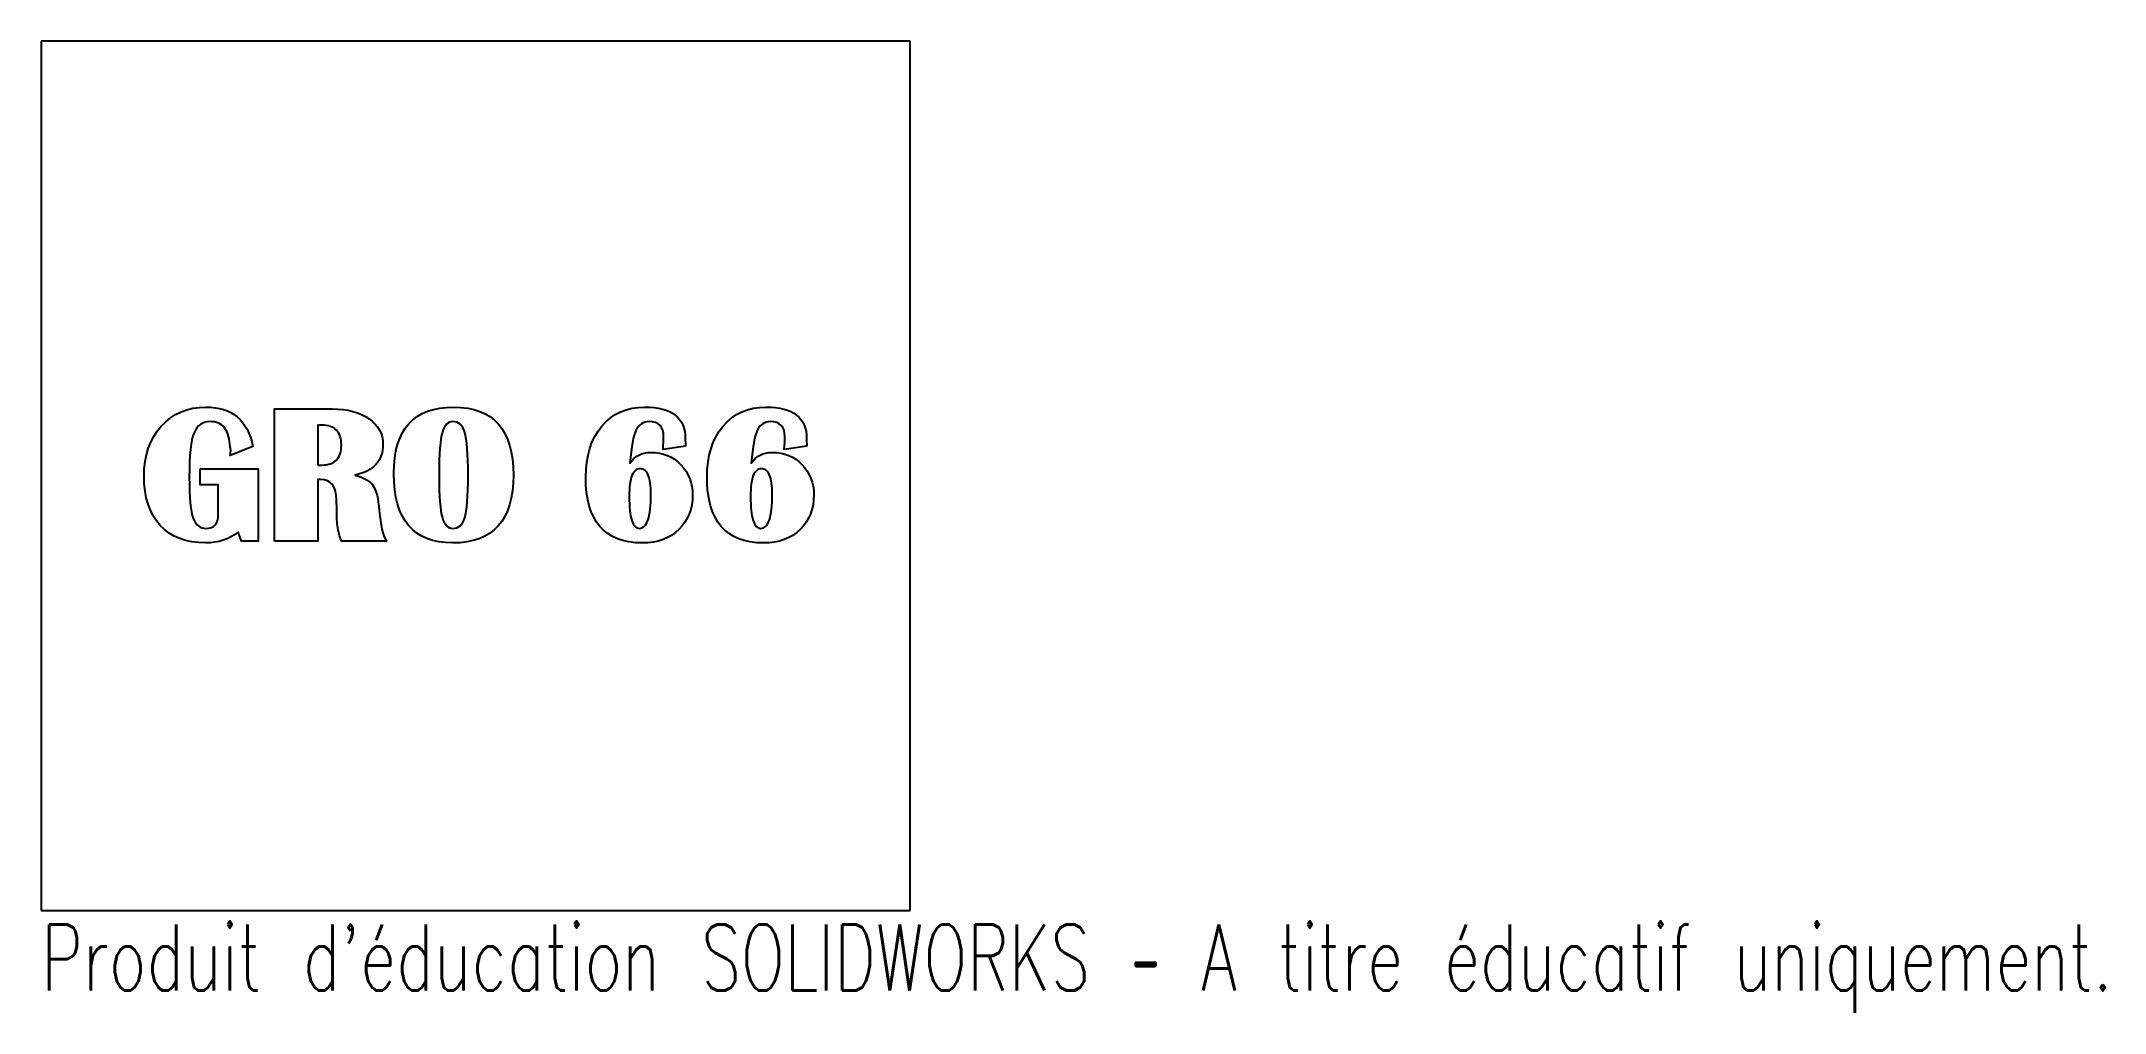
# Model space of a CAD drawing. Header units: inches. Extents: x -1.25 to 4.69, y -1.54 to 1.25.
import ezdxf

# ---------------------------------------------------------------- set-up
doc = ezdxf.new("R2010")
doc.units = ezdxf.units.IN
doc.header["$MEASUREMENT"] = 0
doc.styles.add('SLDTEXTSTYLE0', font='TXT', dxfattribs={"width": 0.7, "bigfont": 'bigfont'})

msp = doc.modelspace()

# ---------------------------------------------------------------- linework, layer by layer
at = {"color": 7, "linetype": 'Continuous', "lineweight": 25}
for p, q in [((-1.25, 1.25), (-1.25, -1.25)), ((1.25, 1.25), (-1.25, 1.25)), ((1.25, -1.25), (1.25, 1.25)), ((-1.25, -1.25), (1.25, -1.25))]:
    msp.add_line(p, q, dxfattribs=at)
at = {"color": 7, "linetype": 'Continuous', "flags": 128}
for points in [[(-0.7929, 0.0208), (-0.6262, 0.0208), (-0.6262, 0.0208), (-0.6262, -0.1875), (-0.6262, -0.1875), (-0.6743, -0.1875), (-0.6743, -0.1875), (-0.684, -0.1622), (-0.684, -0.1622), (-0.6939, -0.1694), (-0.7043, -0.1755), (-0.7151, -0.1808), (-0.7264, -0.1851), (-0.7383, -0.1884), (-0.7507, -0.1908), (-0.7635, -0.1922), (-0.7768, -0.1927), (-0.7768, -0.1927), (-0.7972, -0.1919), (-0.8165, -0.1895), (-0.8347, -0.1856), (-0.8516, -0.1801), (-0.8674, -0.173), (-0.8819, -0.1643), (-0.8954, -0.1541), (-0.9077, -0.1423), (-0.9186, -0.129), (-0.9281, -0.1145), (-0.9361, -0.0987), (-0.9427, -0.0816), (-0.9478, -0.0633), (-0.9514, -0.0437), (-0.9536, -0.0229), (-0.9544, -0.0007), (-0.9544, -0.0007), (-0.9536, 0.0208), (-0.9513, 0.0413), (-0.9475, 0.0609), (-0.942, 0.0793), (-0.9351, 0.0968), (-0.9266, 0.1131), (-0.9165, 0.1284), (-0.905, 0.1427), (-0.8921, 0.1557), (-0.8784, 0.1669), (-0.8636, 0.1764), (-0.8479, 0.1842), (-0.8312, 0.1902), (-0.8137, 0.1945), (-0.7951, 0.197), (-0.7757, 0.1979), (-0.7757, 0.1979), (-0.7621, 0.1975), (-0.7492, 0.1961), (-0.737, 0.1939), (-0.7255, 0.1908), (-0.7146, 0.1869), (-0.7045, 0.182), (-0.695, 0.1764), (-0.6862, 0.1697), (-0.6782, 0.1622), (-0.6708, 0.1538), (-0.6641, 0.1445), (-0.6581, 0.1344), (-0.6528, 0.1234), (-0.6481, 0.1115), (-0.6442, 0.0987), (-0.6409, 0.085), (-0.6409, 0.085), (-0.707, 0.0589), (-0.707, 0.0589), (-0.7044, 0.0733), (-0.7044, 0.0733), (-0.7077, 0.0916), (-0.7077, 0.0916), (-0.7085, 0.0994), (-0.7097, 0.1068), (-0.7112, 0.1136), (-0.7131, 0.1199), (-0.7153, 0.1257), (-0.7179, 0.131), (-0.7208, 0.1358), (-0.7242, 0.1401), (-0.7278, 0.1439), (-0.7319, 0.1471), (-0.7362, 0.1499), (-0.741, 0.1522), (-0.746, 0.154), (-0.7516, 0.1553), (-0.7574, 0.156), (-0.7635, 0.1562), (-0.7635, 0.1562), (-0.7714, 0.1558), (-0.7788, 0.1542), (-0.7855, 0.1517), (-0.7917, 0.1482), (-0.7972, 0.1436), (-0.8022, 0.1381), (-0.8066, 0.1316), (-0.8103, 0.124), (-0.8136, 0.115), (-0.8164, 0.104), (-0.8188, 0.091), (-0.8207, 0.076), (-0.8222, 0.0591), (-0.8233, 0.0402), (-0.8239, 0.0194), (-0.8242, -0.0035), (-0.8242, -0.0035), (-0.824, -0.0249), (-0.8234, -0.0444), (-0.8226, -0.062), (-0.8214, -0.0777), (-0.8198, -0.0916), (-0.8179, -0.1036), (-0.8156, -0.1137), (-0.813, -0.1219), (-0.81, -0.1287), (-0.8065, -0.1347), (-0.8026, -0.1396), (-0.7981, -0.1437), (-0.7933, -0.147), (-0.788, -0.1493), (-0.7822, -0.1506), (-0.7759, -0.151), (-0.7759, -0.151), (-0.7677, -0.1504), (-0.7605, -0.1485), (-0.7545, -0.1454), (-0.7496, -0.1411), (-0.7458, -0.1355), (-0.743, -0.1287), (-0.7414, -0.1206), (-0.7408, -0.1112), (-0.7408, -0.1112), (-0.7408, -0.026), (-0.7408, -0.026), (-0.7929, -0.026), (-0.7929, -0.026), (-0.7929, 0.0208)], [(-0.5794, -0.1875), (-0.5794, 0.1927), (-0.5794, 0.1927), (-0.4133, 0.1927), (-0.4133, 0.1927), (-0.3971, 0.1923), (-0.3817, 0.1909), (-0.3672, 0.1887), (-0.3535, 0.1856), (-0.3406, 0.1816), (-0.3286, 0.1768), (-0.3173, 0.1711), (-0.3069, 0.1644), (-0.2976, 0.1571), (-0.2894, 0.1492), (-0.2825, 0.1408), (-0.2769, 0.1319), (-0.2725, 0.1225), (-0.2694, 0.1125), (-0.2675, 0.1021), (-0.2669, 0.0911), (-0.2669, 0.0911), (-0.2672, 0.0824), (-0.2681, 0.0743), (-0.2696, 0.0665), (-0.2718, 0.0591), (-0.2747, 0.0522), (-0.2781, 0.0456), (-0.2821, 0.0394), (-0.2868, 0.0337), (-0.2921, 0.0283), (-0.298, 0.0234), (-0.3046, 0.0189), (-0.3117, 0.0148), (-0.3194, 0.0111), (-0.3279, 0.0078), (-0.3369, 0.0049), (-0.3465, 0.0024), (-0.3465, 0.0024), (-0.3373, -0.0005), (-0.3287, -0.0037), (-0.3211, -0.0072), (-0.3142, -0.0109), (-0.3081, -0.0148), (-0.3029, -0.019), (-0.2985, -0.0235), (-0.2949, -0.0282), (-0.2918, -0.0336), (-0.289, -0.04), (-0.2864, -0.0474), (-0.2841, -0.0558), (-0.2822, -0.0653), (-0.2804, -0.0758), (-0.2789, -0.0872), (-0.2777, -0.0998), (-0.2777, -0.0998), (-0.2762, -0.1147), (-0.2744, -0.1285), (-0.2723, -0.1412), (-0.2699, -0.1527), (-0.2671, -0.1631), (-0.264, -0.1724), (-0.2605, -0.1805), (-0.2568, -0.1875), (-0.2568, -0.1875), (-0.3866, -0.1875), (-0.3866, -0.1875), (-0.3922, -0.172), (-0.3962, -0.1554), (-0.3985, -0.1375), (-0.3994, -0.1184), (-0.3994, -0.1184), (-0.3999, -0.0966), (-0.3999, -0.0966), (-0.4004, -0.069), (-0.4004, -0.069), (-0.4012, -0.0553), (-0.4033, -0.0434), (-0.4069, -0.0333), (-0.4119, -0.0251), (-0.4184, -0.0186), (-0.4263, -0.0141), (-0.4357, -0.0113), (-0.4465, -0.0104), (-0.4465, -0.0104), (-0.4544, -0.0104), (-0.4544, -0.0104), (-0.4544, -0.1875), (-0.4544, -0.1875), (-0.5794, -0.1875)], [(-0.0633, 0.1979), (-0.0426, 0.1972), (-0.0231, 0.1949), (-0.0051, 0.1911), (0.0117, 0.1857), (0.0271, 0.1789), (0.0411, 0.1705), (0.0538, 0.1606), (0.0652, 0.1491), (0.0753, 0.1361), (0.084, 0.1217), (0.0914, 0.1056), (0.0974, 0.0881), (0.1021, 0.069), (0.1054, 0.0484), (0.1075, 0.0263), (0.1081, 0.0026), (0.1081, 0.0026), (0.1075, -0.0211), (0.1054, -0.0431), (0.102, -0.0638), (0.0972, -0.0828), (0.0911, -0.1004), (0.0836, -0.1164), (0.0748, -0.1309), (0.0645, -0.1439), (0.0529, -0.1554), (0.04, -0.1652), (0.0257, -0.1737), (0.01, -0.1805), (-0.007, -0.1859), (-0.0254, -0.1896), (-0.0452, -0.192), (-0.0664, -0.1927), (-0.0664, -0.1927), (-0.0869, -0.1919), (-0.106, -0.1896), (-0.1239, -0.1857), (-0.1404, -0.1803), (-0.1556, -0.1732), (-0.1695, -0.1646), (-0.1821, -0.1545), (-0.1933, -0.1428), (-0.2032, -0.1296), (-0.2118, -0.1147), (-0.2191, -0.0984), (-0.225, -0.0804), (-0.2297, -0.061), (-0.2329, -0.0399), (-0.235, -0.0173), (-0.2356, 0.0069), (-0.2356, 0.0069), (-0.235, 0.03), (-0.2329, 0.0517), (-0.2296, 0.0719), (-0.2249, 0.0905), (-0.2188, 0.1077), (-0.2114, 0.1233), (-0.2027, 0.1375), (-0.1926, 0.1501), (-0.1811, 0.1614), (-0.1683, 0.1711), (-0.1542, 0.1793), (-0.1387, 0.186), (-0.1219, 0.1912), (-0.1037, 0.1949), (-0.0842, 0.1972), (-0.0633, 0.1979)], [(0.6034, 0.0859), (0.5387, 0.0763), (0.5387, 0.0763), (0.5394, 0.0872), (0.54, 0.0968), (0.5403, 0.1051), (0.5404, 0.112), (0.5404, 0.112), (0.5398, 0.1224), (0.5378, 0.1313), (0.5346, 0.139), (0.5302, 0.1452), (0.5244, 0.1501), (0.5173, 0.1535), (0.5089, 0.1556), (0.4993, 0.1562), (0.4993, 0.1562), (0.4932, 0.1558), (0.4875, 0.1547), (0.4821, 0.1528), (0.4773, 0.1502), (0.4728, 0.1468), (0.4687, 0.1427), (0.465, 0.1378), (0.4617, 0.1321), (0.4587, 0.1253), (0.4559, 0.117), (0.4533, 0.1073), (0.451, 0.0961), (0.4488, 0.0833), (0.4467, 0.0691), (0.4449, 0.0534), (0.4432, 0.0362), (0.4432, 0.0362), (0.4489, 0.0436), (0.455, 0.05), (0.4616, 0.0554), (0.4689, 0.0598), (0.4766, 0.0633), (0.4849, 0.0658), (0.4937, 0.0672), (0.5031, 0.0677), (0.5031, 0.0677), (0.5161, 0.0671), (0.5285, 0.0655), (0.5403, 0.0627), (0.5516, 0.0588), (0.5621, 0.0538), (0.5721, 0.0477), (0.5814, 0.0404), (0.5901, 0.0321), (0.598, 0.023), (0.6049, 0.0134), (0.6106, 0.0034), (0.6154, -0.0072), (0.619, -0.0181), (0.6216, -0.0297), (0.6233, -0.0417), (0.6238, -0.0541), (0.6238, -0.0541), (0.6232, -0.0691), (0.6213, -0.0833), (0.6183, -0.0969), (0.614, -0.1097), (0.6085, -0.1219), (0.6018, -0.1333), (0.5939, -0.144), (0.5847, -0.1541), (0.5745, -0.1631), (0.5634, -0.171), (0.5516, -0.1776), (0.5387, -0.183), (0.525, -0.1873), (0.5106, -0.1903), (0.4951, -0.1921), (0.4788, -0.1927), (0.4788, -0.1927), (0.4591, -0.192), (0.4407, -0.1898), (0.4236, -0.186), (0.4078, -0.1809), (0.3932, -0.1742), (0.3799, -0.1661), (0.3678, -0.1565), (0.3571, -0.1453), (0.3475, -0.1328), (0.3393, -0.1187), (0.3323, -0.1033), (0.3266, -0.0863), (0.3222, -0.0677), (0.319, -0.0478), (0.3171, -0.0264), (0.3165, -0.0034), (0.3165, -0.0034), (0.3172, 0.0189), (0.3193, 0.04), (0.323, 0.0601), (0.328, 0.0789), (0.3344, 0.0967), (0.3423, 0.1133), (0.3517, 0.1287), (0.3625, 0.143), (0.3746, 0.1558), (0.3875, 0.167), (0.4015, 0.1764), (0.4166, 0.1842), (0.4325, 0.1902), (0.4495, 0.1945), (0.4675, 0.197), (0.4865, 0.1979), (0.4865, 0.1979), (0.5005, 0.1976), (0.5137, 0.1965), (0.526, 0.1947), (0.5374, 0.1922), (0.5479, 0.189), (0.5574, 0.1851), (0.5661, 0.1805), (0.5738, 0.1751), (0.5806, 0.1691), (0.5866, 0.1624), (0.5915, 0.1549), (0.5957, 0.1467), (0.5988, 0.1378), (0.6011, 0.1282), (0.6024, 0.1179), (0.6029, 0.1069), (0.6029, 0.1069), (0.6029, 0.1028), (0.603, 0.098), (0.6032, 0.0923), (0.6034, 0.0859)], [(0.9524, 0.0859), (0.8877, 0.0763), (0.8877, 0.0763), (0.8884, 0.0872), (0.889, 0.0968), (0.8893, 0.1051), (0.8894, 0.112), (0.8894, 0.112), (0.8887, 0.1224), (0.8868, 0.1313), (0.8836, 0.139), (0.8791, 0.1452), (0.8733, 0.1501), (0.8663, 0.1535), (0.8579, 0.1556), (0.8483, 0.1562), (0.8483, 0.1562), (0.8422, 0.1558), (0.8365, 0.1547), (0.8311, 0.1528), (0.8262, 0.1502), (0.8217, 0.1468), (0.8177, 0.1427), (0.8139, 0.1378), (0.8107, 0.1321), (0.8077, 0.1253), (0.8049, 0.117), (0.8023, 0.1073), (0.7999, 0.0961), (0.7977, 0.0833), (0.7957, 0.0691), (0.7938, 0.0534), (0.7922, 0.0362), (0.7922, 0.0362), (0.7978, 0.0436), (0.8039, 0.05), (0.8106, 0.0554), (0.8178, 0.0598), (0.8256, 0.0633), (0.8339, 0.0658), (0.8427, 0.0672), (0.852, 0.0677), (0.852, 0.0677), (0.865, 0.0671), (0.8775, 0.0655), (0.8893, 0.0627), (0.9005, 0.0588), (0.9111, 0.0538), (0.921, 0.0477), (0.9304, 0.0404), (0.9391, 0.0321), (0.947, 0.023), (0.9538, 0.0134), (0.9596, 0.0034), (0.9643, -0.0072), (0.968, -0.0181), (0.9706, -0.0297), (0.9722, -0.0417), (0.9727, -0.0541), (0.9727, -0.0541), (0.9721, -0.0691), (0.9703, -0.0833), (0.9673, -0.0969), (0.9629, -0.1097), (0.9575, -0.1219), (0.9507, -0.1333), (0.9428, -0.144), (0.9336, -0.1541), (0.9235, -0.1631), (0.9124, -0.171), (0.9005, -0.1776), (0.8877, -0.183), (0.874, -0.1873), (0.8595, -0.1903), (0.844, -0.1921), (0.8278, -0.1927), (0.8278, -0.1927), (0.8081, -0.192), (0.7897, -0.1898), (0.7726, -0.186), (0.7567, -0.1809), (0.7422, -0.1742), (0.7288, -0.1661), (0.7168, -0.1565), (0.706, -0.1453), (0.6965, -0.1328), (0.6883, -0.1187), (0.6813, -0.1033), (0.6756, -0.0863), (0.6711, -0.0677), (0.6679, -0.0478), (0.6661, -0.0264), (0.6654, -0.0034), (0.6654, -0.0034), (0.6661, 0.0189), (0.6683, 0.04), (0.6719, 0.0601), (0.677, 0.0789), (0.6834, 0.0967), (0.6913, 0.1133), (0.7007, 0.1287), (0.7115, 0.143), (0.7235, 0.1558), (0.7365, 0.167), (0.7505, 0.1764), (0.7655, 0.1842), (0.7815, 0.1902), (0.7985, 0.1945), (0.8165, 0.197), (0.8354, 0.1979), (0.8354, 0.1979), (0.8495, 0.1976), (0.8627, 0.1965), (0.875, 0.1947), (0.8864, 0.1922), (0.8969, 0.189), (0.9064, 0.1851), (0.915, 0.1805), (0.9227, 0.1751), (0.9296, 0.1691), (0.9355, 0.1624), (0.9405, 0.1549), (0.9446, 0.1467), (0.9478, 0.1378), (0.9501, 0.1282), (0.9514, 0.1179), (0.9519, 0.1069), (0.9519, 0.1069), (0.9519, 0.1028), (0.952, 0.098), (0.9521, 0.0923), (0.9524, 0.0859)], [(-0.4544, 0.0312), (-0.4432, 0.0312), (-0.4432, 0.0312), (-0.4364, 0.0315), (-0.43, 0.0321), (-0.424, 0.0333), (-0.4185, 0.0348), (-0.4134, 0.0369), (-0.4087, 0.0393), (-0.4046, 0.0422), (-0.4008, 0.0456), (-0.3975, 0.0494), (-0.3946, 0.0536), (-0.3922, 0.0583), (-0.3902, 0.0635), (-0.3886, 0.0691), (-0.3876, 0.0751), (-0.3869, 0.0816), (-0.3867, 0.0885), (-0.3867, 0.0885), (-0.3869, 0.0955), (-0.3876, 0.102), (-0.3886, 0.108), (-0.3902, 0.1136), (-0.3922, 0.1187), (-0.3946, 0.1235), (-0.3975, 0.1277), (-0.4008, 0.1315), (-0.4046, 0.1348), (-0.4087, 0.1378), (-0.4134, 0.1402), (-0.4185, 0.1423), (-0.424, 0.1438), (-0.43, 0.1449), (-0.4364, 0.1456), (-0.4432, 0.1458), (-0.4432, 0.1458), (-0.4544, 0.1458), (-0.4544, 0.1458), (-0.4544, 0.0312)], [(-0.0664, 0.1562), (-0.0712, 0.1558), (-0.0758, 0.1544), (-0.08, 0.152), (-0.0839, 0.1487), (-0.0874, 0.1444), (-0.0907, 0.1392), (-0.0935, 0.1331), (-0.0961, 0.126), (-0.0983, 0.1174), (-0.1001, 0.1069), (-0.1018, 0.0944), (-0.1031, 0.08), (-0.1041, 0.0636), (-0.1048, 0.0452), (-0.1053, 0.0249), (-0.1054, 0.0026), (-0.1054, 0.0026), (-0.1053, -0.0197), (-0.1048, -0.04), (-0.1041, -0.0584), (-0.1031, -0.0749), (-0.1018, -0.0893), (-0.1001, -0.1018), (-0.0983, -0.1123), (-0.0961, -0.1208), (-0.0935, -0.1279), (-0.0907, -0.134), (-0.0874, -0.1392), (-0.0839, -0.1435), (-0.08, -0.1468), (-0.0758, -0.1492), (-0.0712, -0.1506), (-0.0664, -0.151), (-0.0664, -0.151), (-0.0603, -0.1506), (-0.0547, -0.1491), (-0.0497, -0.1467), (-0.0451, -0.1433), (-0.041, -0.139), (-0.0374, -0.1337), (-0.0343, -0.1275), (-0.0317, -0.1203), (-0.0294, -0.1116), (-0.0275, -0.101), (-0.0258, -0.0885), (-0.0244, -0.0741), (-0.0235, -0.0578), (-0.0227, -0.0396), (-0.0222, -0.0194), (-0.0221, 0.0026), (-0.0221, 0.0026), (-0.0222, 0.0246), (-0.0227, 0.0447), (-0.0235, 0.0629), (-0.0244, 0.0792), (-0.0258, 0.0936), (-0.0275, 0.106), (-0.0294, 0.1166), (-0.0317, 0.1253), (-0.0343, 0.1326), (-0.0374, 0.1388), (-0.041, 0.1442), (-0.0451, 0.1485), (-0.0497, 0.1519), (-0.0547, 0.1543), (-0.0603, 0.1558), (-0.0664, 0.1562)], [(0.473, 0.0208), (0.4692, 0.0205), (0.4656, 0.0196), (0.4623, 0.0181), (0.4592, 0.0159), (0.4564, 0.013), (0.4538, 0.0096), (0.4515, 0.0056), (0.4494, 0.001), (0.4475, -0.0043), (0.4459, -0.0103), (0.4446, -0.0168), (0.4434, -0.0239), (0.4426, -0.0317), (0.4419, -0.0401), (0.4416, -0.0492), (0.4415, -0.0588), (0.4415, -0.0588), (0.4415, -0.0699), (0.4419, -0.0804), (0.4425, -0.0901), (0.4432, -0.0991), (0.4443, -0.1074), (0.4455, -0.115), (0.4471, -0.1218), (0.4488, -0.1279), (0.4507, -0.1334), (0.4529, -0.1381), (0.4553, -0.142), (0.4579, -0.1453), (0.4607, -0.1478), (0.4638, -0.1496), (0.4672, -0.1507), (0.4707, -0.151), (0.4707, -0.151), (0.4747, -0.1506), (0.4785, -0.1495), (0.482, -0.1476), (0.4852, -0.1449), (0.4883, -0.1415), (0.4909, -0.1373), (0.4935, -0.1323), (0.4957, -0.1265), (0.4976, -0.12), (0.4992, -0.1128), (0.5007, -0.1047), (0.5018, -0.0959), (0.5028, -0.0864), (0.5035, -0.0761), (0.5038, -0.065), (0.504, -0.0531), (0.504, -0.0531), (0.5039, -0.0442), (0.5035, -0.0358), (0.5029, -0.028), (0.502, -0.0208), (0.5009, -0.0142), (0.4996, -0.0081), (0.498, -0.0026), (0.4962, 0.0024), (0.4942, 0.0067), (0.4919, 0.0104), (0.4893, 0.0136), (0.4865, 0.0162), (0.4835, 0.0182), (0.4803, 0.0197), (0.4768, 0.0205), (0.473, 0.0208)], [(0.822, 0.0208), (0.8182, 0.0205), (0.8146, 0.0196), (0.8113, 0.0181), (0.8082, 0.0159), (0.8053, 0.013), (0.8028, 0.0096), (0.8004, 0.0056), (0.7983, 0.001), (0.7964, -0.0043), (0.7949, -0.0103), (0.7935, -0.0168), (0.7924, -0.0239), (0.7916, -0.0317), (0.7909, -0.0401), (0.7906, -0.0492), (0.7904, -0.0588), (0.7904, -0.0588), (0.7905, -0.0699), (0.7909, -0.0804), (0.7915, -0.0901), (0.7922, -0.0991), (0.7933, -0.1074), (0.7945, -0.115), (0.796, -0.1218), (0.7977, -0.1279), (0.7997, -0.1334), (0.8018, -0.1381), (0.8043, -0.142), (0.8069, -0.1453), (0.8097, -0.1478), (0.8128, -0.1496), (0.8161, -0.1507), (0.8196, -0.151), (0.8196, -0.151), (0.8237, -0.1506), (0.8274, -0.1495), (0.8309, -0.1476), (0.8342, -0.1449), (0.8372, -0.1415), (0.8399, -0.1373), (0.8424, -0.1323), (0.8446, -0.1265), (0.8466, -0.12), (0.8482, -0.1128), (0.8497, -0.1047), (0.8508, -0.0959), (0.8518, -0.0864), (0.8524, -0.0761), (0.8528, -0.065), (0.8529, -0.0531), (0.8529, -0.0531), (0.8528, -0.0442), (0.8524, -0.0358), (0.8519, -0.028), (0.851, -0.0208), (0.8499, -0.0142), (0.8486, -0.0081), (0.847, -0.0026), (0.8452, 0.0024), (0.8432, 0.0067), (0.8409, 0.0104), (0.8383, 0.0136), (0.8355, 0.0162), (0.8325, 0.0182), (0.8292, 0.0197), (0.8257, 0.0205), (0.822, 0.0208)]]:
    msp.add_lwpolyline(points, dxfattribs=at)

# ---------------------------------------------------------------- texts
at = {"color": 7, "linetype": 'Continuous', "insert": (-1.25, -1.2901), "char_height": 0.1903, "attachment_point": 1, "style": 'SLDTEXTSTYLE0'}
msp.add_mtext("Produit d'éducation SOLIDWORKS – A titre éducatif uniquement.", dxfattribs=at)

doc.saveas('drawing.dxf')
